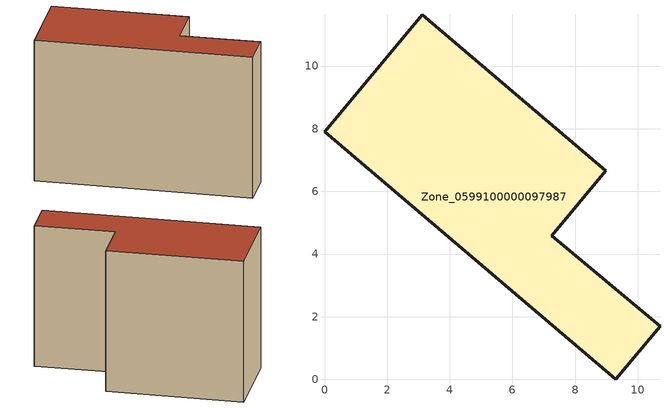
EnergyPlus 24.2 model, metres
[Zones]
Zone_0599100000097987
 floor ground (C_G): 0,7.9 3.12,11.64 8.98,6.66 7.25,4.59 10.71,1.7 9.29,0 z0
 wall outside (C_F): 9.29,0 10.71,1.7 7.25,4.59 8.98,6.66 3.12,11.64 0,7.9 9.29,0 z0:8.35
 roof outside (C_R): 3.12,11.64 0,7.9 9.29,0 10.71,1.7 7.25,4.59 8.98,6.66 z8.35
[BUILDING]
Pand.0599100000097987: North Axis=0; Terrain=City; Loads Convergence Tolerance Value=0.04; Temperature Convergence Tolerance Value=0.4; Solar Distribution=FullExterior; Maximum Number of Warmup Days=25; Minimum Number of Warmup Days=1
[Site:Location]
Rotterdam.The.Hague.AP_ZH_NLD Design_Conditions: Latitude=51.96; Longitude=4.45; Time Zone=1; Elevation=-4.5
[SITE:GROUNDTEMPERATURE:BUILDINGSURFACE]
18, 18, 18, 18, 18, 18, 18, 18, 18, 18, 18, 18
[MATERIAL] Thermal Absorptance=0.9; Solar Absorptance=0.7; Visible Absorptance=0.7
Name | Roughness | Thickness | Conductivity | Density | Specific Heat
G.TI.1946 | MediumSmooth | 0.15 | 1 | 540 | 1210
F.TI.1946 | Rough | 0.3 | 0.857143 | 1920 | 840
R.TI.1946 | MediumRough | 0.2 | 0.1 | 1500 | 1000
[CONSTRUCTION]
C_G: G.TI.1946
C_F: F.TI.1946
C_R: R.TI.1946
[ZONE]
Zone_0599100000097987: Type=1; Multiplier=1; Ceiling Height=Autocalculate; Volume=Autocalculate; Floor Area=autocalculate; Part of Total Floor Area=Yes
[ZONEINFILTRATION:DESIGNFLOWRATE]
Infil_Zone_0599100000097987: Zone or ZoneList or Space or SpaceList=Zone_0599100000097987; Schedule=AlwaysOn; Design Flow Rate Calculation Method=Flow/Area; Flow Rate per Floor Area=0.003; Constant Term Coefficient=1; Temperature Term Coefficient=0; Velocity Term Coefficient=0; Velocity Squared Term Coefficient=0
[HVACTEMPLATE:ZONE:IDEALLOADSAIRSYSTEM]
Zone_0599100000097987: Maximum Heating Supply Air Temperature=50; Minimum Cooling Supply Air Temperature=13; Maximum Heating Supply Air Humidity Ratio=0.0156; Minimum Cooling Supply Air Humidity Ratio=0.0077; Heating Limit=NoLimit; Cooling Limit=NoLimit; Dehumidification Control Type=ConstantSensibleHeatRatio; Cooling Sensible Heat Ratio=0.7; Dehumidification Setpoint=60; Humidification Control Type=None; Humidification Setpoint=30; Outdoor Air Method=None; Outdoor Air Flow Rate per Person=0.00944; Outdoor Air Flow Rate per Zone Floor Area=0; Outdoor Air Flow Rate per Zone=0; Demand Controlled Ventilation Type=None; Outdoor Air Economizer Type=NoEconomizer; Heat Recovery Type=None; Sensible Heat Recovery Effectiveness=0.7; Latent Heat Recovery Effectiveness=0.65
[ZONECONTROL:THERMOSTAT]
ThermostatControl_Zone_0599100000097987: Zone or ZoneList=Zone_0599100000097987; Control Type Schedule=DualSetpointControlType; Control 1=Thermostat_Zone_0599100000097987; Temperature Difference Between Cutout And Setpoint=0
[THERMOSTATSETPOINT:DUALSETPOINT]
Thermostat_Zone_0599100000097987: Heating Setpoint Temperature Schedule=HeatingSetpoint_Zone_0599100000097987; Cooling Setpoint Temperature Schedule=CoolingSetpoint_Zone_0599100000097987
[SCHEDULE:COMPACT]
HeatingSetpoint_Zone_0599100000097987: Through: 12/31, For: AllDays, Until: 24:00, 21
CoolingSetpoint_Zone_0599100000097987: Through: 12/31, For: AllDays, Until: 24:00, 24
DualSetpointControlType: Through: 12/31, For: AllDays, Until: 24:00, 4
AlwaysOn: Through: 12/31, For: AllDays, Until: 24:00, 1
